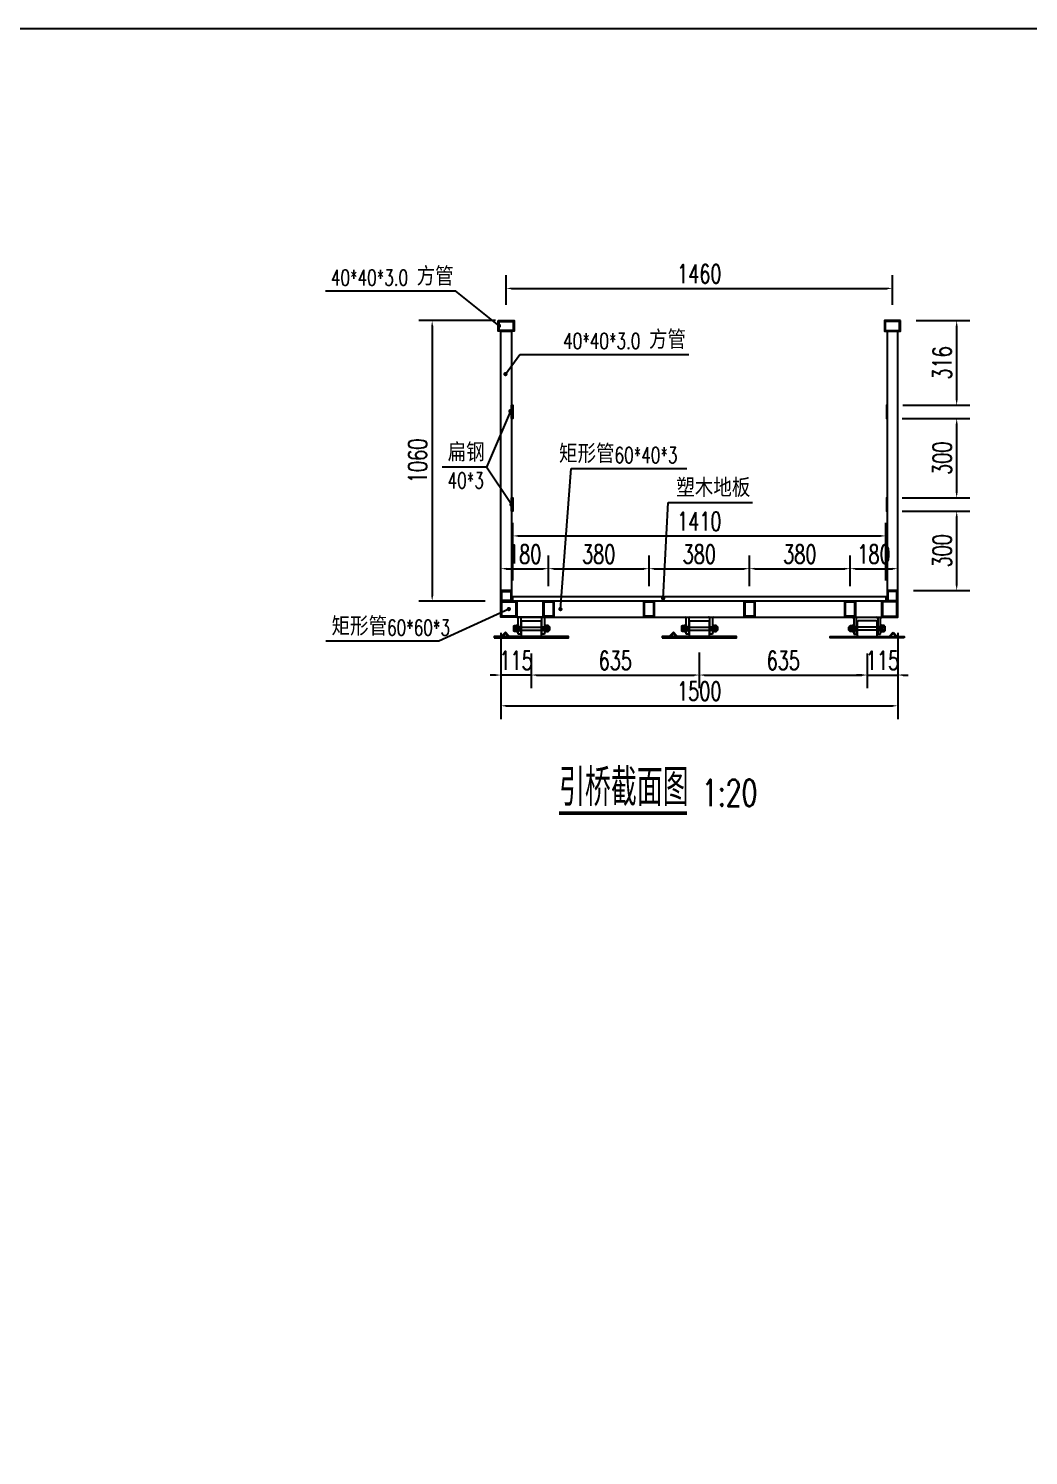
# Model space of a CAD drawing. Header units: millimetres. Extents: x 7263 to 319917, y -161937 to 156976.
# Drawn here: x 222844 to 226624, y -20645 to -15253 of the extents above; entities that cross this region are included whole.
import ezdxf

# ---------------------------------------------------------------- set-up
doc = ezdxf.new("R2010")
doc.units = ezdxf.units.MM
doc.header["$LTSCALE"] = 1000
doc.linetypes.add('ACAD_ISO03W100', pattern=[30, 12, -18])
for name, color, linetype in [('DIM_LEAD', 3, 'Continuous'), ('DIM_SYMB', 3, 'Continuous'), ('PUB_DIM', 3, 'Continuous'), ('PUB_TEXT', 7, 'Continuous'), ('W-STEEL_FRAME钢架', 3, 'Continuous'), ('W-WOOD_FLOOR木地板', 30, 'Continuous')]:
    doc.layers.add(name, color=color, linetype=linetype)
doc.styles.add('_TCH_DIM', font='SIMPLEX.shx', dxfattribs={"bigfont": 'hztxt.shx'})
doc.styles.add('STANDARD_T3', font='simplex.shx', dxfattribs={"width": 0.7, "bigfont": 'hztxt.shx'})
doc.dimstyles.new('W&&20', dxfattribs={"dimtxt": 70, "dimasz": 20, "dimexe": 50, "dimexo": 60, "dimgap": 20, "dimtad": 1, "dimdec": 0, "dimzin": 0, "dimdsep": 46, "dimtxsty": 'STANDARD_T3', "dimcen": 0.09, "dimclrd": 1, "dimclre": 1, "dimclrt": 7, "dimazin": 2, "dimtfac": 1, "dimtdec": 0, "dimtix": 1, "dimtmove": 2, "dimatfit": 3, "dimfxl": 0, "dimtolj": 1, "dimtzin": 0, "dimarcsym": 0})

# ---------------------------------------------------------------- blocks, each defined once
blk = doc.blocks.new('*D389')
at = {"layer": 'Defpoints', "color": 0, "transparency": 16777216}
for p in [(226086.1, -16727), (226352.4, -16727), (226086.1, -17027)]:
    blk.add_point(p, dxfattribs=at)
at = {"layer": 'PUB_DIM', "color": 1, "lineweight": -2, "transparency": 16777216}
for p, q in [((226146.1, -16727), (226402.4, -16727)), ((226352.4, -17007), (226352.4, -16747)), ((226146.1, -17027), (226402.4, -17027))]:
    blk.add_line(p, q, dxfattribs=at)
at = {"layer": 'PUB_DIM', "color": 1, "transparency": 16777216}
for points in [[(226349, -16747), (226355.7, -16747), (226352.4, -16727)], [(226349, -17007), (226355.7, -17007), (226352.4, -17027)]]:
    blk.add_solid(points, dxfattribs=at)
at = {"layer": 'PUB_DIM', "color": 7, "transparency": 16777216, "insert": (226297.4, -16877), "char_height": 70, "attachment_point": 5, "rotation": 90, "style": 'STANDARD_T3'}
blk.add_mtext('\\A1;300', dxfattribs=at)
blk = doc.blocks.new('*D390')
at = {"layer": 'Defpoints', "color": 0, "transparency": 16777216}
for p in [(226138.7, -16357), (226352.4, -16357), (226088.7, -16677)]:
    blk.add_point(p, dxfattribs=at)
at = {"layer": 'PUB_DIM', "color": 1, "lineweight": -2, "transparency": 16777216}
for p, q in [((226198.7, -16357), (226402.4, -16357)), ((226352.4, -16657), (226352.4, -16377)), ((226148.7, -16677), (226402.4, -16677))]:
    blk.add_line(p, q, dxfattribs=at)
at = {"layer": 'PUB_DIM', "color": 1, "transparency": 16777216}
for points in [[(226349, -16377), (226355.7, -16377), (226352.4, -16357)], [(226349, -16657), (226355.7, -16657), (226352.4, -16677)]]:
    blk.add_solid(points, dxfattribs=at)
at = {"layer": 'PUB_DIM', "color": 7, "transparency": 16777216, "insert": (226297.4, -16517), "char_height": 70, "attachment_point": 5, "rotation": 90, "style": 'STANDARD_T3'}
blk.add_mtext('\\A1;316', dxfattribs=at)
blk = doc.blocks.new('*D391')
at = {"layer": 'Defpoints', "color": 0, "transparency": 16777216}
for p in [(226086.5, -17077), (226352.4, -17077), (226129.2, -17377)]:
    blk.add_point(p, dxfattribs=at)
at = {"layer": 'PUB_DIM', "color": 1, "lineweight": -2, "transparency": 16777216}
for p, q in [((226146.5, -17077), (226402.4, -17077)), ((226352.4, -17357), (226352.4, -17097)), ((226189.2, -17377), (226402.4, -17377))]:
    blk.add_line(p, q, dxfattribs=at)
at = {"layer": 'PUB_DIM', "color": 1, "transparency": 16777216}
for points in [[(226349, -17097), (226355.7, -17097), (226352.4, -17077)], [(226349, -17357), (226355.7, -17357), (226352.4, -17377)]]:
    blk.add_solid(points, dxfattribs=at)
at = {"layer": 'PUB_DIM', "color": 7, "transparency": 16777216, "insert": (226297.4, -17227), "char_height": 70, "attachment_point": 5, "rotation": 90, "style": 'STANDARD_T3'}
blk.add_mtext('\\A1;300', dxfattribs=at)
blk = doc.blocks.new('*D392')
at = {"layer": 'Defpoints', "color": 0, "transparency": 16777216}
for p in [(224669.4, -16357), (224369.8, -17417), (224629.5, -17417)]:
    blk.add_point(p, dxfattribs=at)
at = {"layer": 'PUB_DIM', "color": 1, "lineweight": -2, "transparency": 16777216}
for p, q in [((224609.4, -16357), (224319.8, -16357)), ((224369.8, -16377), (224369.8, -17397)), ((224569.5, -17417), (224319.8, -17417))]:
    blk.add_line(p, q, dxfattribs=at)
at = {"layer": 'PUB_DIM', "color": 1, "transparency": 16777216}
for points in [[(224366.4, -16377), (224373.1, -16377), (224369.8, -16357)], [(224366.4, -17397), (224373.1, -17397), (224369.8, -17417)]]:
    blk.add_solid(points, dxfattribs=at)
at = {"layer": 'PUB_DIM', "color": 7, "transparency": 16777216, "insert": (224314.8, -16887), "char_height": 70, "attachment_point": 5, "rotation": 90, "style": 'STANDARD_T3'}
blk.add_mtext('\\A1;1060', dxfattribs=at)
blk = doc.blocks.new('*D393')
at = {"layer": 'Defpoints', "color": 0, "transparency": 16777216}
for p in [(226109.5, -16235.3), (224649.5, -16357), (226109.5, -16357)]:
    blk.add_point(p, dxfattribs=at)
at = {"layer": 'PUB_DIM', "color": 1, "lineweight": -2, "transparency": 16777216}
for p, q in [((224649.5, -16297), (224649.5, -16185.3)), ((226109.5, -16297), (226109.5, -16185.3)), ((224669.5, -16235.3), (226089.5, -16235.3))]:
    blk.add_line(p, q, dxfattribs=at)
at = {"layer": 'PUB_DIM', "color": 1, "transparency": 16777216}
for points in [[(224669.5, -16232), (224669.5, -16238.6), (224649.5, -16235.3)], [(226089.5, -16232), (226089.5, -16238.6), (226109.5, -16235.3)]]:
    blk.add_solid(points, dxfattribs=at)
at = {"layer": 'PUB_DIM', "color": 7, "transparency": 16777216, "insert": (225379.5, -16180.3), "char_height": 70, "attachment_point": 5, "style": 'STANDARD_T3'}
blk.add_mtext('\\A1;1460', dxfattribs=at)
blk = doc.blocks.new('*U381')
for points in [[(-20, 30), (20, 30), (20, -30), (-20, -30)], [(-17, 27), (17, 27), (17, -27), (-17, -27)]]:
    blk.add_lwpolyline(points, close=True)
blk = doc.blocks.new('*U380')
at = {"color": 0, "linetype": 'ByBlock', "lineweight": -2}
for p in [(0, 0), (380, 0), (760, 0)]:
    blk.add_blockref('*U381', p, dxfattribs=at)
at = {"color": 0, "linetype": 'ByBlock', "lineweight": -2, "transparency": 16777216}
blk.add_blockref('*U381', (1140, 0), dxfattribs=at)
blk = doc.blocks.new('*D407')
at = {"layer": 'Defpoints', "color": 0, "transparency": 16777216}
for p in [(224629.5, -17477), (226129.5, -17477), (226129.5, -17812.4)]:
    blk.add_point(p, dxfattribs=at)
at = {"layer": 'PUB_DIM', "color": 1, "lineweight": -2, "transparency": 16777216}
for p, q in [((224629.5, -17537), (224629.5, -17862.4)), ((226129.5, -17537), (226129.5, -17862.4)), ((224649.5, -17812.4), (226109.5, -17812.4))]:
    blk.add_line(p, q, dxfattribs=at)
at = {"layer": 'PUB_DIM', "color": 1, "transparency": 16777216}
for points in [[(224649.5, -17809.1), (224649.5, -17815.8), (224629.5, -17812.4)], [(226109.5, -17809.1), (226109.5, -17815.8), (226129.5, -17812.4)]]:
    blk.add_solid(points, dxfattribs=at)
at = {"layer": 'PUB_DIM', "color": 7, "transparency": 16777216, "insert": (225379.5, -17757.4), "char_height": 70, "attachment_point": 5, "style": 'STANDARD_T3'}
blk.add_mtext('\\A1;1500', dxfattribs=at)
blk = doc.blocks.new('*D397')
at = {"layer": 'Defpoints', "color": 0, "transparency": 16777216}
for p in [(224744.5, -17555), (225379.5, -17551), (225379.5, -17696.2)]:
    blk.add_point(p, dxfattribs=at)
at = {"layer": 'PUB_DIM', "color": 1, "lineweight": -2, "transparency": 16777216}
for p, q in [((224744.5, -17615), (224744.5, -17746.2)), ((225379.5, -17611), (225379.5, -17746.2)), ((224764.5, -17696.2), (225359.5, -17696.2))]:
    blk.add_line(p, q, dxfattribs=at)
at = {"layer": 'PUB_DIM', "color": 1, "transparency": 16777216}
for points in [[(224764.5, -17692.9), (224764.5, -17699.5), (224744.5, -17696.2)], [(225359.5, -17692.9), (225359.5, -17699.5), (225379.5, -17696.2)]]:
    blk.add_solid(points, dxfattribs=at)
at = {"layer": 'PUB_DIM', "color": 7, "transparency": 16777216, "insert": (225062, -17641.2), "char_height": 70, "attachment_point": 5, "style": 'STANDARD_T3'}
blk.add_mtext('\\A1;635', dxfattribs=at)
blk = doc.blocks.new('*D398')
at = {"layer": 'Defpoints', "color": 0, "transparency": 16777216}
for p in [(225379.5, -17551), (226014.2, -17555), (226014.2, -17696.2)]:
    blk.add_point(p, dxfattribs=at)
at = {"layer": 'PUB_DIM', "color": 1, "lineweight": -2, "transparency": 16777216}
for p, q in [((225379.5, -17611), (225379.5, -17746.2)), ((226014.2, -17615), (226014.2, -17746.2)), ((225399.5, -17696.2), (225994.2, -17696.2))]:
    blk.add_line(p, q, dxfattribs=at)
at = {"layer": 'PUB_DIM', "color": 1, "transparency": 16777216}
for points in [[(225399.5, -17692.9), (225399.5, -17699.5), (225379.5, -17696.2)], [(225994.2, -17692.9), (225994.2, -17699.5), (226014.2, -17696.2)]]:
    blk.add_solid(points, dxfattribs=at)
at = {"layer": 'PUB_DIM', "color": 7, "transparency": 16777216, "insert": (225696.9, -17641.2), "char_height": 70, "attachment_point": 5, "style": 'STANDARD_T3'}
blk.add_mtext('\\A1;635', dxfattribs=at)
blk = doc.blocks.new('*D399')
at = {"layer": 'Defpoints', "color": 0, "transparency": 16777216}
for p in [(226129.5, -17477), (226014.2, -17555), (226129.5, -17696.2)]:
    blk.add_point(p, dxfattribs=at)
at = {"layer": 'PUB_DIM', "color": 1, "lineweight": -2, "transparency": 16777216}
for p, q in [((226129.5, -17537), (226129.5, -17746.2)), ((226014.2, -17615), (226014.2, -17746.2)), ((225994.2, -17696.2), (225974.2, -17696.2)), ((226014.2, -17696.2), (226129.5, -17696.2)), ((226149.5, -17696.2), (226169.5, -17696.2))]:
    blk.add_line(p, q, dxfattribs=at)
at = {"layer": 'PUB_DIM', "color": 1, "transparency": 16777216}
for points in [[(225994.2, -17692.9), (225994.2, -17699.5), (226014.2, -17696.2)], [(226149.5, -17692.9), (226149.5, -17699.5), (226129.5, -17696.2)]]:
    blk.add_solid(points, dxfattribs=at)
at = {"layer": 'PUB_DIM', "color": 7, "transparency": 16777216, "insert": (226071.9, -17641.2), "char_height": 70, "attachment_point": 5, "style": 'STANDARD_T3'}
blk.add_mtext('\\A1;115', dxfattribs=at)
blk = doc.blocks.new('*D400')
at = {"layer": 'Defpoints', "color": 0, "transparency": 16777216}
for p in [(224629.5, -17477), (224744.5, -17555), (224629.5, -17696.2)]:
    blk.add_point(p, dxfattribs=at)
at = {"layer": 'PUB_DIM', "color": 1, "lineweight": -2, "transparency": 16777216}
for p, q in [((224629.5, -17537), (224629.5, -17746.2)), ((224744.5, -17615), (224744.5, -17746.2)), ((224609.5, -17696.2), (224589.5, -17696.2)), ((224744.5, -17696.2), (224629.5, -17696.2)), ((224764.5, -17696.2), (224784.5, -17696.2))]:
    blk.add_line(p, q, dxfattribs=at)
at = {"layer": 'PUB_DIM', "color": 1, "transparency": 16777216}
for points in [[(224609.5, -17692.9), (224609.5, -17699.5), (224629.5, -17696.2)], [(224764.5, -17692.9), (224764.5, -17699.5), (224744.5, -17696.2)]]:
    blk.add_solid(points, dxfattribs=at)
at = {"layer": 'PUB_DIM', "color": 7, "transparency": 16777216, "insert": (224687, -17641.2), "char_height": 70, "attachment_point": 5, "style": 'STANDARD_T3'}
blk.add_mtext('\\A1;115', dxfattribs=at)
blk = doc.blocks.new('*D382')
at = {"color": 1, "lineweight": -2, "transparency": 16777216}
for p, q in [((224674.5, -17339), (224674.5, -17120.5)), ((226084.5, -17339), (226084.5, -17120.5)), ((224694.5, -17170.5), (226064.5, -17170.5))]:
    blk.add_line(p, q, dxfattribs=at)
at = {"color": 1, "transparency": 16777216}
for points in [[(224694.5, -17167.2), (224694.5, -17173.8), (224674.5, -17170.5)], [(226064.5, -17167.2), (226064.5, -17173.8), (226084.5, -17170.5)]]:
    blk.add_solid(points, dxfattribs=at)
at = {"layer": 'Defpoints', "color": 0, "transparency": 16777216}
for p in [(226084.5, -17170.5), (224674.5, -17399), (226084.5, -17399)]:
    blk.add_point(p, dxfattribs=at)
at = {"color": 7, "transparency": 16777216, "insert": (225379.5, -17115.5), "char_height": 70, "attachment_point": 5, "style": 'STANDARD_T3'}
blk.add_mtext('\\A1;1410', dxfattribs=at)
blk = doc.blocks.new('*D417')
at = {"color": 1, "lineweight": -2, "transparency": 16777216}
for p, q in [((224629.5, -17357), (224629.5, -17244.4)), ((224809.5, -17360), (224809.5, -17244.4)), ((224649.5, -17294.4), (224789.5, -17294.4))]:
    blk.add_line(p, q, dxfattribs=at)
at = {"color": 1, "transparency": 16777216}
for points in [[(224649.5, -17291), (224649.5, -17297.7), (224629.5, -17294.4)], [(224789.5, -17291), (224789.5, -17297.7), (224809.5, -17294.4)]]:
    blk.add_solid(points, dxfattribs=at)
at = {"layer": 'Defpoints', "color": 0, "transparency": 16777216}
for p in [(224809.5, -17294.4), (224629.5, -17417), (224809.5, -17420)]:
    blk.add_point(p, dxfattribs=at)
at = {"color": 7, "transparency": 16777216, "insert": (224719.5, -17239.4), "char_height": 70, "attachment_point": 5, "style": 'STANDARD_T3'}
blk.add_mtext('\\A1;180', dxfattribs=at)
blk = doc.blocks.new('*D418')
at = {"color": 1, "lineweight": -2, "transparency": 16777216}
for p, q in [((224809.5, -17360), (224809.5, -17244.4)), ((225189.5, -17360), (225189.5, -17244.4)), ((224829.5, -17294.4), (225169.5, -17294.4))]:
    blk.add_line(p, q, dxfattribs=at)
at = {"color": 1, "transparency": 16777216}
for points in [[(224829.5, -17291), (224829.5, -17297.7), (224809.5, -17294.4)], [(225169.5, -17291), (225169.5, -17297.7), (225189.5, -17294.4)]]:
    blk.add_solid(points, dxfattribs=at)
at = {"layer": 'Defpoints', "color": 0, "transparency": 16777216}
for p in [(225189.5, -17294.4), (224809.5, -17420), (225189.5, -17420)]:
    blk.add_point(p, dxfattribs=at)
at = {"color": 7, "transparency": 16777216, "insert": (224999.5, -17239.4), "char_height": 70, "attachment_point": 5, "style": 'STANDARD_T3'}
blk.add_mtext('\\A1;380', dxfattribs=at)
blk = doc.blocks.new('*D419')
at = {"color": 1, "lineweight": -2, "transparency": 16777216}
for p, q in [((225189.5, -17360), (225189.5, -17244.4)), ((225569.5, -17360), (225569.5, -17244.4)), ((225209.5, -17294.4), (225549.5, -17294.4))]:
    blk.add_line(p, q, dxfattribs=at)
at = {"color": 1, "transparency": 16777216}
for points in [[(225209.5, -17291), (225209.5, -17297.7), (225189.5, -17294.4)], [(225549.5, -17291), (225549.5, -17297.7), (225569.5, -17294.4)]]:
    blk.add_solid(points, dxfattribs=at)
at = {"layer": 'Defpoints', "color": 0, "transparency": 16777216}
for p in [(225569.5, -17294.4), (225189.5, -17420), (225569.5, -17420)]:
    blk.add_point(p, dxfattribs=at)
at = {"color": 7, "transparency": 16777216, "insert": (225379.5, -17239.4), "char_height": 70, "attachment_point": 5, "style": 'STANDARD_T3'}
blk.add_mtext('\\A1;380', dxfattribs=at)
blk = doc.blocks.new('*D420')
at = {"color": 1, "lineweight": -2, "transparency": 16777216}
for p, q in [((225569.5, -17360), (225569.5, -17244.4)), ((225949.5, -17360), (225949.5, -17244.4)), ((225589.5, -17294.4), (225929.5, -17294.4))]:
    blk.add_line(p, q, dxfattribs=at)
at = {"color": 1, "transparency": 16777216}
for points in [[(225589.5, -17291), (225589.5, -17297.7), (225569.5, -17294.4)], [(225929.5, -17291), (225929.5, -17297.7), (225949.5, -17294.4)]]:
    blk.add_solid(points, dxfattribs=at)
at = {"layer": 'Defpoints', "color": 0, "transparency": 16777216}
for p in [(225949.5, -17294.4), (225569.5, -17420), (225949.5, -17420)]:
    blk.add_point(p, dxfattribs=at)
at = {"color": 7, "transparency": 16777216, "insert": (225759.5, -17239.4), "char_height": 70, "attachment_point": 5, "style": 'STANDARD_T3'}
blk.add_mtext('\\A1;380', dxfattribs=at)
blk = doc.blocks.new('*D421')
at = {"color": 1, "lineweight": -2, "transparency": 16777216}
for p, q in [((225949.5, -17360), (225949.5, -17244.4)), ((226129.5, -17357), (226129.5, -17244.4)), ((225969.5, -17294.4), (226109.5, -17294.4))]:
    blk.add_line(p, q, dxfattribs=at)
at = {"color": 1, "transparency": 16777216}
for points in [[(225969.5, -17291), (225969.5, -17297.7), (225949.5, -17294.4)], [(226109.5, -17291), (226109.5, -17297.7), (226129.5, -17294.4)]]:
    blk.add_solid(points, dxfattribs=at)
at = {"layer": 'Defpoints', "color": 0, "transparency": 16777216}
for p in [(226129.5, -17294.4), (225949.5, -17420), (226129.5, -17417)]:
    blk.add_point(p, dxfattribs=at)
at = {"color": 7, "transparency": 16777216, "insert": (226039.5, -17239.4), "char_height": 70, "attachment_point": 5, "style": 'STANDARD_T3'}
blk.add_mtext('\\A1;180', dxfattribs=at)

msp = doc.modelspace()

# ---------------------------------------------------------------- linework, layer by layer
for p, q in [((224678.5, -17513.5), (224678.5, -17527.5)), ((224687.5, -17515), (224680.5, -17515)), ((224691.5, -17517.1), (224687.5, -17520.5)), ((224691.5, -17519.4), (224687.5, -17522.8)), ((224799.5, -17477), (224689.5, -17477)), ((224694.5, -17542), (224694.5, -17482)), ((224704.5, -17482), (224704.5, -17542)), ((224794.5, -17482), (224794.5, -17542)), ((224797.5, -17517.1), (224801.5, -17520.5)), ((224797.5, -17519.4), (224801.5, -17522.8)), ((224801.5, -17515), (224808.5, -17515)), ((225099.5, -17477), (225209.5, -17477)), ((225313.5, -17513.5), (225313.5, -17527.5)), ((225322.5, -17515), (225315.5, -17515)), ((225326.5, -17517.1), (225322.5, -17520.5)), ((225326.5, -17519.4), (225322.5, -17522.8)), ((225329.5, -17542), (225329.5, -17482)), ((225339.5, -17482), (225339.5, -17542)), ((225429.5, -17482), (225429.5, -17542)), ((225432.5, -17517.1), (225436.5, -17520.5)), ((225432.5, -17519.4), (225436.5, -17522.8)), ((225436.5, -17515), (225443.5, -17515)), ((225957.2, -17515), (225950.2, -17515)), ((225961.2, -17517.1), (225957.2, -17520.5)), ((225961.2, -17519.4), (225957.2, -17522.8)), ((225959.2, -17477), (226069.2, -17477)), ((225964.2, -17482), (225964.2, -17542)), ((226054.2, -17482), (226054.2, -17542)), ((226064.2, -17542), (226064.2, -17482)), ((226067.2, -17517.1), (226071.2, -17520.5)), ((226067.2, -17519.4), (226071.2, -17522.8)), ((226071.2, -17515), (226078.2, -17515)), ((226080.2, -17513.5), (226080.2, -17527.5)), ((224680.5, -17526), (224687.5, -17526)), ((224704.5, -17542), (224694.5, -17542)), ((224808.5, -17526), (224801.5, -17526)), ((225315.5, -17526), (225322.5, -17526)), ((225339.5, -17542), (225329.5, -17542)), ((225443.5, -17526), (225436.5, -17526)), ((225950.2, -17526), (225957.2, -17526)), ((226054.2, -17542), (226064.2, -17542)), ((226078.2, -17526), (226071.2, -17526))]:
    msp.add_line(p, q)
at = {"color": 1}
for p, q in [((224694.5, -17514), (224704.5, -17514)), ((224784.5, -17514), (224794.5, -17514)), ((225329.5, -17514), (225339.5, -17514)), ((225419.5, -17514), (225429.5, -17514)), ((225974.2, -17514), (225964.2, -17514)), ((226064.2, -17514), (226054.2, -17514)), ((224694.5, -17528), (224704.5, -17528)), ((224794.5, -17528), (224784.5, -17528)), ((225329.5, -17528), (225339.5, -17528)), ((225429.5, -17528), (225419.5, -17528)), ((225964.2, -17528), (225974.2, -17528)), ((226064.2, -17528), (226054.2, -17528))]:
    msp.add_line(p, q, dxfattribs=at)
at = {"color": 6, "linetype": 'ACAD_ISO03W100'}
for p, q in [((224694.5, -17515), (224794.5, -17515)), ((225329.5, -17515), (225429.5, -17515)), ((226064.2, -17515), (225964.2, -17515)), ((224694.5, -17527), (224794.5, -17527)), ((225329.5, -17527), (225429.5, -17527)), ((226064.2, -17527), (225964.2, -17527))]:
    msp.add_line(p, q, dxfattribs=at)
at = {"color": 2}
for p, q in [((224704.5, -17521), (224694.5, -17521)), ((224794.5, -17521), (224784.5, -17521)), ((225339.5, -17521), (225329.5, -17521)), ((225429.5, -17521), (225419.5, -17521)), ((225964.2, -17521), (225974.2, -17521)), ((226054.2, -17521), (226064.2, -17521))]:
    msp.add_line(p, q, dxfattribs=at)
at = {"color": 4}
for p, q in [((224813.5, -17514.5), (224810.5, -17514.5)), ((224810.5, -17520.5), (224814.5, -17520.5)), ((225448.5, -17514.5), (225445.5, -17514.5)), ((225445.5, -17520.5), (225449.5, -17520.5)), ((225948.2, -17520.5), (225944.2, -17520.5)), ((225945.2, -17514.5), (225948.2, -17514.5)), ((224810.5, -17526.5), (224813.5, -17526.5)), ((225445.5, -17526.5), (225448.5, -17526.5)), ((225948.2, -17526.5), (225945.2, -17526.5))]:
    msp.add_line(p, q, dxfattribs=at)
for points in [[(224619.5, -16357), (224679.5, -16357), (224679.5, -16397), (224619.5, -16397)], [(224622.5, -16360), (224676.5, -16360), (224676.5, -16394), (224622.5, -16394)], [(226139.5, -16357), (226079.5, -16357), (226079.5, -16397), (226139.5, -16397)], [(226136.5, -16360), (226082.5, -16360), (226082.5, -16394), (226136.5, -16394)], [(224629.5, -16397), (224669.5, -16397), (224669.5, -17377), (224629.5, -17377)], [(226129.5, -16397), (226089.5, -16397), (226089.5, -17377), (226129.5, -17377)], [(224629.5, -17377), (224669.5, -17377), (224669.5, -17417), (224629.5, -17417)], [(224632.5, -17380), (224666.5, -17380), (224666.5, -17414), (224632.5, -17414)], [(226129.5, -17377), (226089.5, -17377), (226089.5, -17417), (226129.5, -17417)], [(226126.5, -17380), (226092.5, -17380), (226092.5, -17414), (226126.5, -17414)], [(224629.5, -17417), (224689.5, -17417), (224689.5, -17477), (224629.5, -17477)], [(224632.5, -17420), (224686.5, -17420), (224686.5, -17474), (224632.5, -17474)], [(226069.2, -17417), (224689.5, -17417), (224689.5, -17477), (226069.2, -17477)], [(226129.5, -17417), (226069.5, -17417), (226069.5, -17477), (226129.5, -17477)], [(226126.5, -17420), (226072.5, -17420), (226072.5, -17474), (226126.5, -17474)], [(224678.5, -17512), (224678.5, -17515), (224678.5, -17526), (224678.5, -17529)], [(224810.5, -17512), (224810.5, -17515), (224810.5, -17526), (224810.5, -17529)], [(224814.5, -17515.5), (224812.5, -17513.5), (224812.5, -17527.5), (224814.5, -17525.5)], [(225313.5, -17512), (225313.5, -17515), (225313.5, -17526), (225313.5, -17529)], [(225445.5, -17512), (225445.5, -17515), (225445.5, -17526), (225445.5, -17529)], [(225449.5, -17515.5), (225447.5, -17513.5), (225447.5, -17527.5), (225449.5, -17525.5)], [(225944.2, -17515.5), (225946.2, -17513.5), (225946.2, -17527.5), (225944.2, -17525.5)], [(225948.2, -17512), (225948.2, -17515), (225948.2, -17526), (225948.2, -17529)], [(226080.2, -17512), (226080.2, -17515), (226080.2, -17526), (226080.2, -17529)], [(224604.5, -17555), (224884.5, -17555), (224884.5, -17551), (224604.5, -17551)], [(224646.5, -17534.7), (224632.4, -17548.9), (224634.5, -17551), (224646.5, -17539), (224658.5, -17551), (224660.6, -17548.9)], [(225239.5, -17555), (225519.5, -17555), (225519.5, -17551), (225239.5, -17551)], [(225281.5, -17534.7), (225267.4, -17548.9), (225269.5, -17551), (225281.5, -17539), (225293.5, -17551), (225295.6, -17548.9)], [(226154.2, -17555), (225874.2, -17555), (225874.2, -17551), (226154.2, -17551)], [(226112.2, -17534.7), (226126.4, -17548.9), (226124.2, -17551), (226112.2, -17539), (226100.2, -17551), (226098.1, -17548.9)]]:
    msp.add_lwpolyline(points, close=True)
for points in [[(224680.5, -17509), (224687.5, -17509), (224687.5, -17510), (224691.5, -17510), (224691.5, -17531), (224687.5, -17531), (224687.5, -17510), (224687.5, -17532), (224680.5, -17532, -0.666667), (224680.5, -17526, -0.363636), (224680.5, -17515, -0.666667)], [(224777, -17551), (224712, -17551, -0.414214), (224707, -17546), (224707, -17496, -0.414214), (224712, -17491), (224777, -17491, -0.414214), (224782, -17496), (224782, -17546, -0.414214)], [(224808.5, -17509), (224801.5, -17509), (224801.5, -17510), (224797.5, -17510), (224797.5, -17531), (224801.5, -17531), (224801.5, -17510), (224801.5, -17532), (224808.5, -17532, 0.666667), (224808.5, -17526, 0.363636), (224808.5, -17515, 0.666667)], [(225315.5, -17509), (225322.5, -17509), (225322.5, -17510), (225326.5, -17510), (225326.5, -17531), (225322.5, -17531), (225322.5, -17510), (225322.5, -17532), (225315.5, -17532, -0.666667), (225315.5, -17526, -0.363636), (225315.5, -17515, -0.666667)], [(225412, -17551), (225347, -17551, -0.414214), (225342, -17546), (225342, -17496, -0.414214), (225347, -17491), (225412, -17491, -0.414214), (225417, -17496), (225417, -17546, -0.414214)], [(225443.5, -17509), (225436.5, -17509), (225436.5, -17510), (225432.5, -17510), (225432.5, -17531), (225436.5, -17531), (225436.5, -17510), (225436.5, -17532), (225443.5, -17532, 0.666667), (225443.5, -17526, 0.363636), (225443.5, -17515, 0.666667)], [(225950.2, -17509), (225957.2, -17509), (225957.2, -17510), (225961.2, -17510), (225961.2, -17531), (225957.2, -17531), (225957.2, -17510), (225957.2, -17532), (225950.2, -17532, -0.666667), (225950.2, -17526, -0.363636), (225950.2, -17515, -0.666667)], [(225981.7, -17551), (226046.7, -17551, 0.414214), (226051.7, -17546), (226051.7, -17496, 0.414214), (226046.7, -17491), (225981.7, -17491, 0.414214), (225976.7, -17496), (225976.7, -17546, 0.414214)], [(226078.2, -17509), (226071.2, -17509), (226071.2, -17510), (226067.2, -17510), (226067.2, -17531), (226071.2, -17531), (226071.2, -17510), (226071.2, -17532), (226078.2, -17532, 0.666667), (226078.2, -17526, 0.363636), (226078.2, -17515, 0.666667)]]:
    msp.add_lwpolyline(points, format="xyb", close=True)
for points in [[(224691.5, -17534), (224691.5, -17506), (224694.5, -17506), (224694.5, -17534), (224691.5, -17534), (224691.5, -17533)], [(224797.5, -17534), (224797.5, -17506), (224794.5, -17506), (224794.5, -17534), (224797.5, -17534), (224797.5, -17533)], [(224812.5, -17513.5), (224810.5, -17513.5), (224810.5, -17527.5), (224812.5, -17527.5)], [(225326.5, -17534), (225326.5, -17506), (225329.5, -17506), (225329.5, -17534), (225326.5, -17534), (225326.5, -17533)], [(225432.5, -17534), (225432.5, -17506), (225429.5, -17506), (225429.5, -17534), (225432.5, -17534), (225432.5, -17533)], [(225447.5, -17513.5), (225445.5, -17513.5), (225445.5, -17527.5), (225447.5, -17527.5)], [(225946.2, -17513.5), (225948.2, -17513.5), (225948.2, -17527.5), (225946.2, -17527.5)], [(225961.2, -17534), (225961.2, -17506), (225964.2, -17506), (225964.2, -17534), (225961.2, -17534), (225961.2, -17533)], [(226067.2, -17534), (226067.2, -17506), (226064.2, -17506), (226064.2, -17534), (226067.2, -17534), (226067.2, -17533)]]:
    msp.add_lwpolyline(points)
for points in [[(224794.5, -17542), (224784.5, -17542), (224784.5, -17482, 0.414214), (224779.5, -17477)], [(225429.5, -17542), (225419.5, -17542), (225419.5, -17482, 0.414214), (225414.5, -17477)], [(225964.2, -17542), (225974.2, -17542), (225974.2, -17482, -0.414214), (225979.2, -17477)]]:
    msp.add_lwpolyline(points, format="xyb")
for centre, start, end in [((224689.5, -17482), 0, 90), ((224709.5, -17482), 90, 180), ((224799.5, -17482), 90, 180), ((225324.5, -17482), 0, 90), ((225344.5, -17482), 90, 180), ((225434.5, -17482), 90, 180), ((225959.2, -17482), 0, 90), ((226049.2, -17482), 0, 90), ((226069.2, -17482), 90, 180)]:
    msp.add_arc(centre, 5, start, end)
at = {"layer": 'DIM_LEAD'}
for p, q in [((224458.7, -16245.6), (223966, -16245.6)), ((224622.5, -16377), (224458.7, -16245.6)), ((224646.8, -16559.2), (224701.5, -16484.8)), ((224701.5, -16484.8), (225339.7, -16484.8)), ((224665.7, -16699.1), (224575.3, -16910.4)), ((224575.3, -16910.4), (224407.4, -16910.4)), ((224669.5, -17052), (224575.3, -16910.4)), ((224854.6, -17447), (224895.6, -16916.1)), ((224895.6, -16916.1), (225332.3, -16916.1)), ((225242.9, -17406.7), (225261.9, -17044.3)), ((225261.9, -17044.3), (225580.8, -17044.3)), ((224659.5, -17447), (224395.3, -17567.9)), ((224395.3, -17567.9), (223968.4, -17567.9))]:
    msp.add_line(p, q, dxfattribs=at)
at = {"layer": 'DIM_LEAD', "const_width": 8}
for points in [[(224625.6, -16379.5, 1), (224619.4, -16374.5, 1)], [(224644.4, -16562.4, 1), (224649.2, -16555.9, 1)], [(224667.2, -16695.4, 1), (224664.1, -16702.8, 1)], [(224671.7, -17055.3, 1), (224667.3, -17048.7, 1)], [(225242.7, -17410.6, 1), (225243.1, -17402.7, 1)], [(224663.1, -17445.3, 1), (224655.8, -17448.7, 1)], [(224854.3, -17451, 1), (224854.9, -17443, 1)]]:
    msp.add_lwpolyline(points, format="xyb", close=True, dxfattribs=at)
at = {"layer": 'DIM_SYMB', "const_width": 14}
msp.add_lwpolyline([(224849.1, -18217.8), (225333.1, -18217.8)], dxfattribs=at)
at = {"layer": 'W-STEEL_FRAME钢架'}
for points in [[(214304.1, -15253.4), (230403.4, -15253.4), (230403.4, -26036.2), (214304.1, -26036.2)], [(224669.5, -16677), (224674.5, -16677), (224674.5, -16727), (224669.5, -16727)], [(226089.5, -16677), (226086.5, -16677), (226086.5, -16727), (226089.5, -16727)], [(224669.5, -17027), (224674.5, -17027), (224674.5, -17077), (224669.5, -17077)], [(226089.5, -17027), (226086.5, -17027), (226086.5, -17077), (226089.5, -17077)]]:
    msp.add_lwpolyline(points, close=True, dxfattribs=at)
at = {"layer": 'W-WOOD_FLOOR木地板'}
msp.add_lwpolyline([(224674.5, -17399), (226084.5, -17399), (226084.5, -17417), (224674.5, -17417)], close=True, dxfattribs=at)

# ---------------------------------------------------------------- block references
msp.add_blockref('*U380', (224809.5, -17447))

# ---------------------------------------------------------------- texts
at = {"layer": 'PUB_TEXT', "color": 7}
for s, height, style, width, p in [('40*40*3.0', 59.5, '_TCH_DIM', 0.705882, (223987, -16224.6)), ('40*40*3.0', 59.5, '_TCH_DIM', 0.705882, (224865.1, -16463.8)), ('60*40*3', 59.5, '_TCH_DIM', 0.705882, (225059.3, -16895.1)), ('40*3', 59.5, '_TCH_DIM', 0.705882, (224428.4, -16990.9)), ('60*60*3', 59.5, '_TCH_DIM', 0.705882, (224199.4, -17546.9)), ('引桥截面图', 140, 'STANDARD_T3', 0.7, (224849.1, -18191)), ('1:20', 100, 'STANDARD_T3', 0.7, (225389.1, -18191))]:
    msp.add_text(s, height=height, dxfattribs=dict(at, style=style, width=width)).set_placement(p)
at = {"layer": 'PUB_TEXT', "color": 7, "style": '_TCH_DIM'}
for s, p in [('方管', (224311, -16224.6)), ('方管', (225189.1, -16463.8)), ('扁钢', (224428.4, -16889.4)), ('矩形管', (224849.3, -16895.1)), ('塑木地板', (225292.5, -17023.3)), ('矩形管', (223989.4, -17546.9))]:
    msp.add_text(s, height=70, dxfattribs=at).set_placement(p)

# ---------------------------------------------------------------- dimensions: what is measured, and where the dimension line sits
for base, p1, p2, picture, middle in [((226084.5, -17170.5), (224674.5, -17399), (226084.5, -17399), '*D382', (225379.5, -17115.5)), ((224809.5, -17294.4), (224629.5, -17417), (224809.5, -17420), '*D417', (224719.5, -17239.4)), ((225189.5, -17294.4), (224809.5, -17420), (225189.5, -17420), '*D418', (224999.5, -17239.4)), ((225569.5, -17294.4), (225189.5, -17420), (225569.5, -17420), '*D419', (225379.5, -17239.4)), ((225949.5, -17294.4), (225569.5, -17420), (225949.5, -17420), '*D420', (225759.5, -17239.4)), ((226129.5, -17294.4), (225949.5, -17420), (226129.5, -17417), '*D421', (226039.5, -17239.4))]:
    dim = msp.add_linear_dim(base=base, p1=p1, p2=p2, dimstyle='W&&20')
    dim.commit()
    dim.dimension.update_dxf_attribs({"geometry": picture, "text_midpoint": middle})
at = {"layer": 'PUB_DIM'}
for base, p1, p2, picture, middle in [((226109.5, -16235.3), (224649.5, -16357), (226109.5, -16357), '*D393', (225379.5, -16180.3)), ((224629.5, -17696.2), (224744.5, -17555), (224629.5, -17477), '*D400', (224687, -17641.2)), ((226129.5, -17812.4), (224629.5, -17477), (226129.5, -17477), '*D407', (225379.5, -17757.4)), ((226129.5, -17696.2), (226014.2, -17555), (226129.5, -17477), '*D399', (226071.9, -17641.2)), ((225379.5, -17696.2), (224744.5, -17555), (225379.5, -17551), '*D397', (225062, -17641.2)), ((226014.2, -17696.2), (225379.5, -17551), (226014.2, -17555), '*D398', (225696.9, -17641.2))]:
    dim = msp.add_linear_dim(base=base, p1=p1, p2=p2, dimstyle='W&&20', dxfattribs=at)
    dim.commit()
    dim.dimension.update_dxf_attribs({"geometry": picture, "text_midpoint": middle})
for base, p1, p2, picture, middle in [((224369.8, -17417), (224669.4, -16357), (224629.5, -17417), '*D392', (224314.8, -16887)), ((226352.4, -16727), (226086.1, -17027), (226086.1, -16727), '*D389', (226297.4, -16877)), ((226352.4, -17077), (226129.2, -17377), (226086.5, -17077), '*D391', (226297.4, -17227))]:
    dim = msp.add_linear_dim(base=base, p1=p1, p2=p2, angle=90, dimstyle='W&&20', dxfattribs=at)
    dim.commit()
    dim.dimension.update_dxf_attribs({"geometry": picture, "text_midpoint": middle})
dim = msp.add_linear_dim(base=(226352.4, -16357), p1=(226088.7, -16677), p2=(226138.7, -16357), angle=90, text='316', dimstyle='W&&20', dxfattribs=at)
dim.commit()
dim.dimension.update_dxf_attribs({"geometry": '*D390', "text_midpoint": (226297.4, -16517)})

doc.saveas('drawing.dxf')
